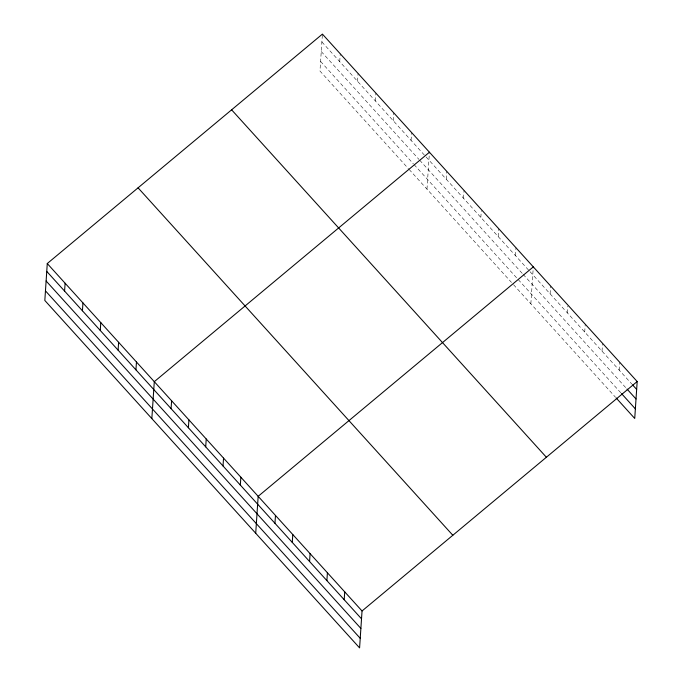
<?xml version="1.0" encoding="UTF-8"?>
<svg xmlns="http://www.w3.org/2000/svg" width="682" height="682" viewBox="0 0 682 682"><rect width="100%" height="100%" fill="white"/><g stroke="black" fill="none" stroke-linecap="round" stroke-linejoin="round"><path stroke-width="0.51" stroke-dasharray="3.41 2.56" d="M322.347 35.08L319.96 71.022L408.433 168.676M339.73 61.644L340.25 53.784M357.564 81.337L358.093 73.477M375.407 101.021L375.927 93.161M393.241 120.714L393.761 112.854M411.076 140.398L411.596 132.538M426.983 189.144L429.438 152.231M446.224 179.196L446.744 171.335M463.538 198.309L464.058 190.449M480.844 217.413L481.304 210.542M498.158 236.526L498.678 228.666M515.473 255.631L515.993 247.771M530.852 303.805L533.239 267.864M550.093 293.848L550.621 285.988M567.407 312.961L567.867 306.082M584.721 332.074L585.241 324.214M602.027 351.179L602.556 343.319M619.341 370.292L619.861 362.432M321.895 41.96L425.346 156.152M426.062 156.937L529.317 270.925M530.016 271.683L631.805 384.043M321.256 51.551L419.004 159.443M419.711 160.227L522.455 273.635M523.145 274.394L625.633 387.521M320.6 61.431L413.352 163.808M414.059 164.592L620.816 392.815M409.149 169.46L511.466 282.399M513.537 284.692L615.334 397.052"/><path stroke-width="1.02" d="M47.271 263.542L44.824 300.464L359.585 647.9L362.04 610.978L47.271 263.542L322.416 34.1L637.176 381.536L634.729 418.458L616.025 397.819M64.585 291.095L65.114 283.235M82.428 310.779L82.948 302.919M100.263 330.472L100.783 322.612M118.097 350.156L118.617 342.296M135.94 369.849L136.46 361.989M151.839 418.595L154.294 381.673L429.438 152.231M171.08 408.646L171.608 400.777M188.394 427.75L188.914 419.89M205.708 446.863L206.228 439.003M223.023 465.968L223.543 458.108M240.328 485.081L240.857 477.221M255.716 533.247L258.163 496.326L533.307 266.884M274.957 523.299L275.477 515.439M292.271 542.403L292.791 534.543M309.577 561.516L310.097 553.656M326.891 580.621L327.411 572.761M344.205 599.734L344.725 591.874M362.04 610.978L637.176 381.536M632.504 384.81L636.656 389.396M627.014 389.047L636.016 398.987M621.515 393.582L635.36 408.868M231.616 109.819L546.384 457.255M138.071 187.831L452.831 535.268M46.751 271.402L361.511 618.838M46.12 280.993L360.88 628.429M45.464 290.873L360.224 638.309"/></g></svg>
